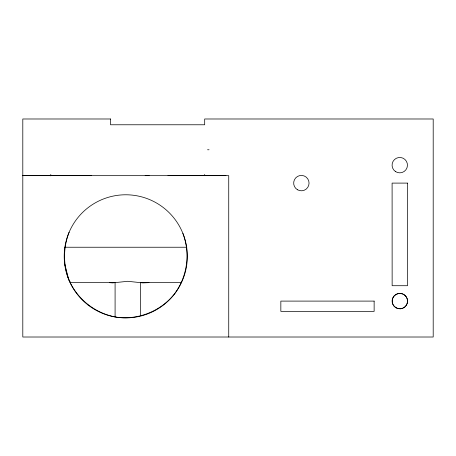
<?xml version="1.0" encoding="UTF-8"?>
<svg xmlns="http://www.w3.org/2000/svg" width="456" height="456" viewBox="0 0 456 456"><rect width="100%" height="100%" fill="white"/><g stroke="black" fill="none" stroke-linecap="round" stroke-linejoin="round"><path stroke-width="0.68" d="M182.873 233.347C190.631 253.593 187.308 277.009 174.232 294.297C160.575 311.14 138.635 319.969 117.124 317.29C95.714 313.882 77.092 299.301 68.662 279.328C63.031 264.087 63.196 247.34 69.13 232.212M209.053 149.767L207.548 149.767M213.334 175.36L197.231 175.406L204.687 175.406L204.687 174.437M204.864 175.36L196.963 175.417L198.035 175.36M196.963 175.417L198.081 175.36M149.026 282.64L142.819 282.902L127.737 281.289L112.655 282.902L109.474 282.646M91.479 175.429L22.8 175.417L27.645 175.429M167.979 175.417L225.948 175.417M22.8 175.668L228.735 175.668L228.735 337.012M64.575 247.237L186.806 247.237M181.117 282.64L140.385 282.64L140.385 315.598M64.655 263.802L68.662 279.328L70.537 282.652L115.089 282.64L115.089 316.72M50.787 174.437L50.787 175.856M145.156 175.68A7.695 7.695 0 0 1 149.135 175.68M110.534 118.987L22.8 118.987L22.8 337.012L433.2 337.012L433.2 118.987L204.687 118.987L204.687 124.773L110.534 124.773L110.534 118.987M407.47 183.101L392.103 183.101L392.143 285.712L407.533 285.712L407.47 183.101M374.137 301.102L280.839 301.102L280.839 311.362L374.137 311.362L374.137 301.102M297.512 189.776A7.695 7.695 0 0 0 309.054 183.112A7.695 7.695 0 0 0 297.512 176.449A7.695 7.695 0 0 0 297.512 189.776M395.557 171.599A7.695 7.695 0 0 0 407.447 165.579A7.695 7.695 0 0 0 396.292 158.289A7.695 7.695 0 0 0 395.557 171.599M396.007 307.766A7.695 7.695 0 0 0 407.55 301.102A7.695 7.695 0 0 0 396.007 294.439A7.695 7.695 0 0 0 396.007 307.766A7.695 7.695 0 0 0 407.55 301.102A7.695 7.695 0 0 0 396.007 294.439A7.695 7.695 0 0 0 396.007 307.766M87.808 304.802A61.56 61.56 0 0 0 186.715 264.982A61.56 61.56 0 0 0 102.777 199.232A61.56 61.56 0 0 0 87.808 304.802"/></g></svg>
